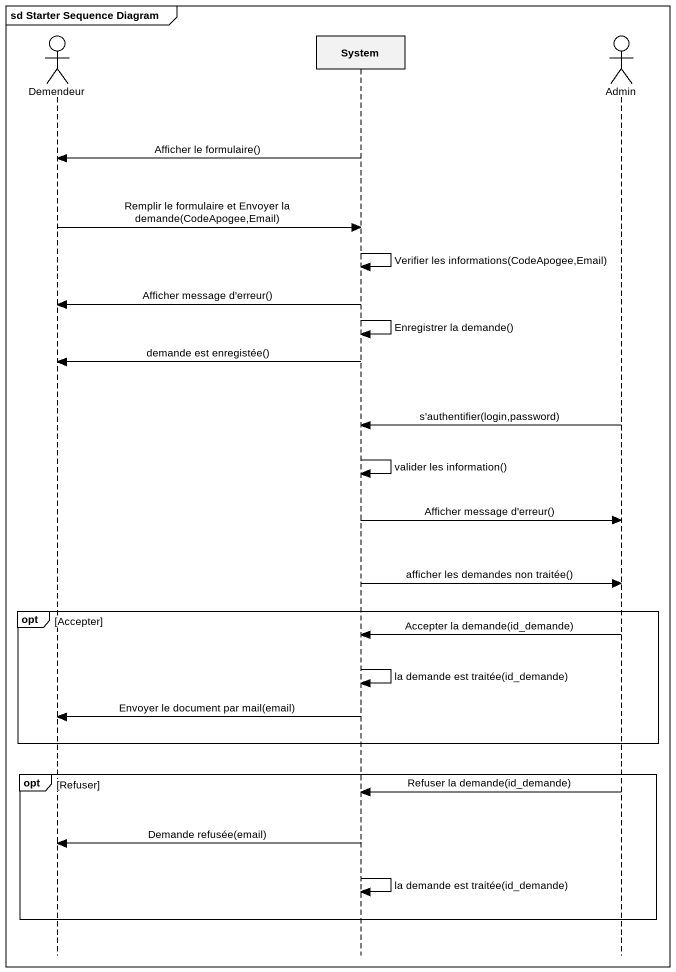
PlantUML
@startuml
mainframe sd Starter Sequence Diagram
hide footbox
actor Demendeur
participant System
actor Admin

System -> Demendeur : Afficher le formulaire()
Demendeur -> System : Remplir le formulaire et Envoyer la demande(CodeApogee,Email)
System -> System : Verifier les informations(CodeApogee,Email)
System -> Demendeur : Afficher message d'erreur()
System -> System : Enregistrer la demande()
System -> Demendeur : demande est enregistée()
Admin -> System : s'authentifier(login,password)
System -> System : valider les information()
System -> Admin : Afficher message d'erreur()
System -> Admin : afficher les demandes non traitée()
opt Accepter
  Admin -> System : Accepter la demande(id_demande)
  System -> System : la demande est traitée(id_demande)
  System -> Demendeur : Envoyer le document par mail(email)
end
opt Refuser
  Admin -> System : Refuser la demande(id_demande)
  System -> Demendeur : Demande refusée(email)
  System -> System : la demande est traitée(id_demande)
end
@enduml
